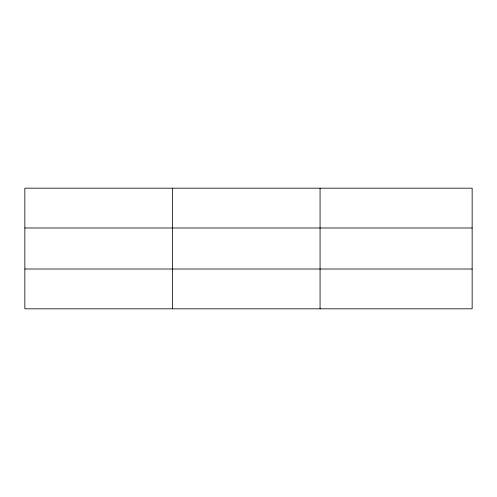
<?xml version="1.0" encoding="UTF-8"?>
<svg xmlns="http://www.w3.org/2000/svg" width="497" height="497" viewBox="0 0 497 497"><rect width="100%" height="100%" fill="white"/><g stroke="black" fill="none" stroke-linecap="round" stroke-linejoin="round"><path stroke-width="0.75" d="M172.459 308.817L172.459 188.183M320.068 308.817L320.068 188.183M472.15 269.007L472.15 308.817L24.85 308.817L24.85 188.183L472.15 188.183L472.15 269.007L24.85 269.007M24.85 227.993L472.15 227.993"/></g></svg>
